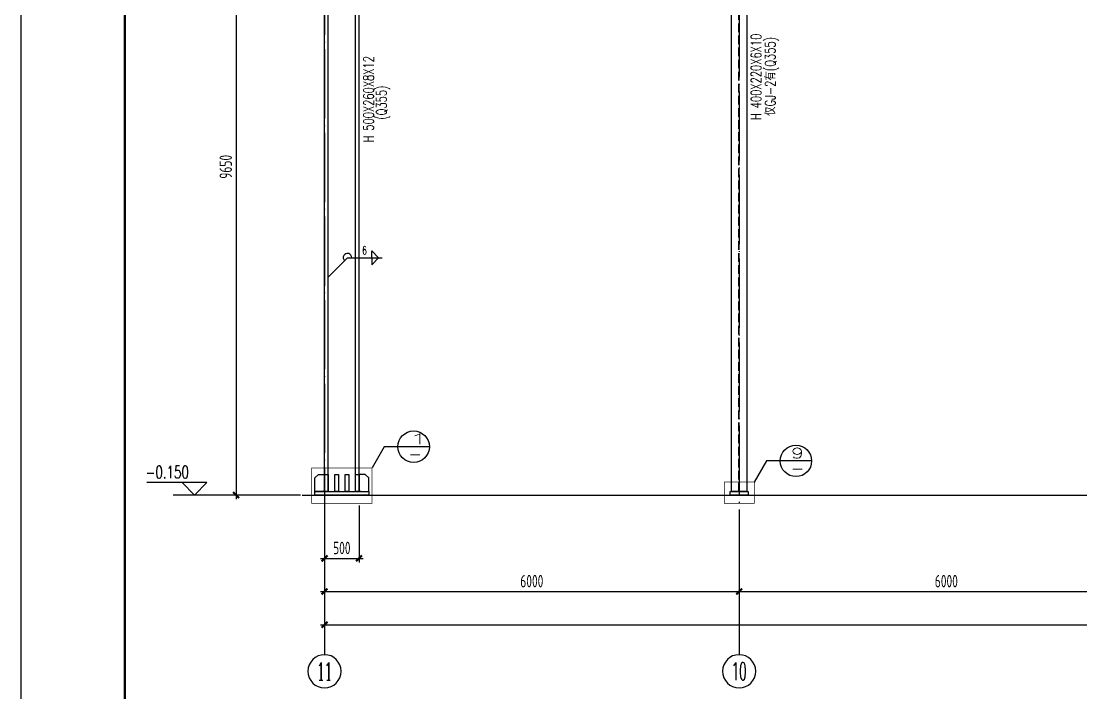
# Model space of a CAD drawing. Extents: x -1389621 to 57380, y -92505 to 283644.
# Drawn here: x -173839 to -143164, y -15574 to 3862 of the extents above; entities that cross this region are included whole.
import ezdxf
from ezdxf.enums import TextEntityAlignment as Align

# ---------------------------------------------------------------- set-up
doc = ezdxf.new("R2010")
doc.units = 0
doc.header["$LTSCALE"] = 100
doc.header["$MEASUREMENT"] = 0
doc.linetypes.add('DASH', pattern=[0.35, 0.25, -0.1])
doc.linetypes.add('DOTE', pattern=[2.42, 2, -0.2, 0.02, -0.2])
doc.layers.get('0').update_dxf_attribs({"linetype": 'CONTINUOUS'})
doc.layers.get('Defpoints').update_dxf_attribs({"linetype": 'CONTINUOUS'})
for name, color, linetype in [('14', 2, 'CONTINUOUS'), ('AXIS', 3, 'CONTINUOUS'), ('AXIS_TEXT', 7, 'CONTINUOUS'), ('BORDER', 7, 'CONTINUOUS'), ('DIM', 3, 'CONTINUOUS'), ('DIM_ELEV', 3, 'CONTINUOUS'), ('DIM_IDEN', 3, 'CONTINUOUS'), ('DOTE', 1, 'DOTE'), ('柱子', 3, 'CONTINUOUS'), ('焊缝标注', 253, 'CONTINUOUS')]:
    doc.layers.add(name, color=color, linetype=linetype)
doc.layers.add('PUB_TEXT', color=7, linetype='CONTINUOUS', lineweight=15)
doc.styles.add('_TCH_AXIS', font='COMPLEX', dxfattribs={"bigfont": 'GBCBIG'})
doc.styles.add('_TCH_DIM', font='SIMPLEX', dxfattribs={"bigfont": 'GBCBIG'})
doc.styles.add('_TCH_LABEL', font='COMPLEX', dxfattribs={"bigfont": 'GBCBIG'})
doc.styles.add('COMPLEX', font='COMPLEX')
doc.styles.add('HZ1', font='simplex.shx', dxfattribs={"width": 0.7, "height": 888, "bigfont": 'fjktxt.shx'})
doc.styles.get("Standard").update_dxf_attribs({"font": 'txt', "height": 3, "bigfont": 'hztxt'})
doc.styles.add('TSSD_Dimension', font='tssdeng.shx', dxfattribs={"width": 0.7, "bigfont": 'hztxt.shx'})
doc.dimstyles.new('TSSD_100_100', dxfattribs={"dimtxt": 300, "dimasz": 100, "dimexe": 100, "dimexo": 250, "dimgap": 100, "dimtad": 1, "dimdec": 0, "dimzin": 0, "dimdsep": 46, "dimtxsty": 'TSSD_Dimension', "dimblk": 'ARCHTICK', "dimblk1": 'ARCHTICK', "dimblk2": 'ARCHTICK', "dimcen": 0, "dimdle": 100, "dimclrt": 7, "dimadec": 0, "dimazin": 0, "dimtfac": 1, "dimtdec": 0, "dimtix": 1, "dimtmove": 2, "dimatfit": 3, "dimfxl": 0, "dimtolj": 1, "dimtzin": 0, "dimarcsym": 0})

# ---------------------------------------------------------------- blocks, each defined once
blk = doc.blocks.new('_ArchTick')
at = {"color": 0, "linetype": 'ByBlock'}
blk.add_lwpolyline([(-0.71, -0.71, 0.5, 0.5, 0), (0.71, 0.71, 0.5, 0.5, 0)], format="xyseb", dxfattribs=at)
blk = doc.blocks.new('*D4')
at = {"layer": 'Defpoints', "color": 0, "ltscale": 100}
for p in [(-165457, 9148), (-167617, -9852), (-165457, -9852)]:
    blk.add_point(p, dxfattribs=at)
at = {"layer": 'DIM', "color": 0, "lineweight": -2, "ltscale": 100}
for p, q in [((-167617, 9268), (-167617, -9972)), ((-165757, 9148), (-167737, 9148)), ((-165757, -9852), (-167737, -9852))]:
    blk.add_line(p, q, dxfattribs=at)
at = {"layer": 'DIM', "color": 0, "lineweight": -2, "ltscale": 100, "xscale": 120, "yscale": 120, "zscale": 120}
for p, rotation in [((-167617, 9148), 90), ((-167617, -9852), 270)]:
    blk.add_blockref('_ArchTick', p, dxfattribs=dict(at, rotation=rotation))
at = {"layer": 'DIM', "color": 7, "ltscale": 100, "insert": (-167917, -352), "char_height": 360, "attachment_point": 5, "rotation": 90, "style": 'TSSD_Dimension'}
blk.add_mtext('\\A1;9650', dxfattribs=at)
blk = doc.blocks.new('_AXISO')
blk.add_circle((0, 0), 0.5)
at = {"layer": 'AXIS_TEXT', "style": 'COMPLEX', "width": 1.041667}
blk.add_attdef('A', text='', height=0.56, dxfattribs=at).set_placement((-0.25, -0.28), (0.25, -0.28), align=Align.FIT)
blk = doc.blocks.new('*D7')
at = {"layer": 'Defpoints', "color": 0, "ltscale": 100}
for p in [(-165057, -11772), (-93857, -11772), (-93857, -13603)]:
    blk.add_point(p, dxfattribs=at)
at = {"layer": 'DIM', "color": 0, "lineweight": -2, "ltscale": 100}
for p, q in [((-165057, -12072), (-165057, -13723)), ((-93857, -12072), (-93857, -13723)), ((-165177, -13603), (-93737, -13603))]:
    blk.add_line(p, q, dxfattribs=at)
at = {"layer": 'DIM', "color": 0, "lineweight": -2, "ltscale": 100, "xscale": 120, "yscale": 120, "zscale": 120, "rotation": 180}
blk.add_blockref('_ArchTick', (-165057, -13603), dxfattribs=at)
at = {"layer": 'DIM', "color": 0, "lineweight": -2, "ltscale": 100, "xscale": 120, "yscale": 120, "zscale": 120}
blk.add_blockref('_ArchTick', (-93857, -13603), dxfattribs=at)
at = {"layer": 'DIM', "color": 7, "ltscale": 100, "insert": (-129457, -13303), "char_height": 360, "attachment_point": 5, "style": 'TSSD_Dimension'}
blk.add_mtext('\\A1;35600', dxfattribs=at)
blk = doc.blocks.new('*D9')
at = {"layer": 'Defpoints', "color": 0, "ltscale": 100}
for p in [(-165057, -10812), (-153057, -10812), (-153057, -12643)]:
    blk.add_point(p, dxfattribs=at)
at = {"layer": 'DIM', "color": 0, "lineweight": -2, "ltscale": 100}
for p, q in [((-165057, -11112), (-165057, -12763)), ((-153057, -11112), (-153057, -12763)), ((-165177, -12643), (-152937, -12643))]:
    blk.add_line(p, q, dxfattribs=at)
at = {"layer": 'DIM', "color": 0, "lineweight": -2, "ltscale": 100, "xscale": 120, "yscale": 120, "zscale": 120, "rotation": 180}
blk.add_blockref('_ArchTick', (-165057, -12643), dxfattribs=at)
at = {"layer": 'DIM', "color": 0, "lineweight": -2, "ltscale": 100, "xscale": 120, "yscale": 120, "zscale": 120}
blk.add_blockref('_ArchTick', (-153057, -12643), dxfattribs=at)
at = {"layer": 'DIM', "color": 7, "ltscale": 100, "insert": (-159057, -12343), "char_height": 360, "attachment_point": 5, "style": 'TSSD_Dimension'}
blk.add_mtext('\\A1;6000', dxfattribs=at)
blk = doc.blocks.new('*D10')
at = {"layer": 'Defpoints', "color": 0, "ltscale": 100}
for p in [(-153057, -10812), (-141057, -10812), (-141057, -12643)]:
    blk.add_point(p, dxfattribs=at)
at = {"layer": 'DIM', "color": 0, "lineweight": -2, "ltscale": 100}
for p, q in [((-153057, -11112), (-153057, -12763)), ((-141057, -11112), (-141057, -12763)), ((-153177, -12643), (-140937, -12643))]:
    blk.add_line(p, q, dxfattribs=at)
at = {"layer": 'DIM', "color": 0, "lineweight": -2, "ltscale": 100, "xscale": 120, "yscale": 120, "zscale": 120, "rotation": 180}
blk.add_blockref('_ArchTick', (-153057, -12643), dxfattribs=at)
at = {"layer": 'DIM', "color": 0, "lineweight": -2, "ltscale": 100, "xscale": 120, "yscale": 120, "zscale": 120}
blk.add_blockref('_ArchTick', (-141057, -12643), dxfattribs=at)
at = {"layer": 'DIM', "color": 7, "ltscale": 100, "insert": (-147057, -12343), "char_height": 360, "attachment_point": 5, "style": 'TSSD_Dimension'}
blk.add_mtext('\\A1;6000', dxfattribs=at)
blk = doc.blocks.new('*D14')
at = {"layer": 'Defpoints', "color": 0, "ltscale": 100}
for p in [(-165057, -9852), (-164057, -9852), (-164057, -11683)]:
    blk.add_point(p, dxfattribs=at)
at = {"layer": 'DIM', "color": 0, "lineweight": -2, "ltscale": 100}
for p, q in [((-165057, -10152), (-165057, -11803)), ((-164057, -10152), (-164057, -11803)), ((-165177, -11683), (-163937, -11683))]:
    blk.add_line(p, q, dxfattribs=at)
at = {"layer": 'DIM', "color": 0, "lineweight": -2, "ltscale": 100, "xscale": 120, "yscale": 120, "zscale": 120, "rotation": 180}
blk.add_blockref('_ArchTick', (-165057, -11683), dxfattribs=at)
at = {"layer": 'DIM', "color": 0, "lineweight": -2, "ltscale": 100, "xscale": 120, "yscale": 120, "zscale": 120}
blk.add_blockref('_ArchTick', (-164057, -11683), dxfattribs=at)
at = {"layer": 'DIM', "color": 7, "ltscale": 100, "insert": (-164557, -11383), "char_height": 360, "attachment_point": 5, "style": 'TSSD_Dimension'}
blk.add_mtext('\\A1;500', dxfattribs=at)

msp = doc.modelspace()

# ---------------------------------------------------------------- linework, layer by layer
at = {"ltscale": 100}
msp.add_line((-165706.653, -9851.777), (-92829.922, -9851.777), dxfattribs=at)
at = {"layer": '14'}
for p, q in [((-165336.653, -9351.777), (-165236.653, -9251.777)), ((-165336.653, -9751.777), (-165336.653, -9351.777)), ((-165236.653, -9251.777), (-165056.653, -9251.777)), ((-165056.653, -9251.777), (-164956.653, -9251.777)), ((-165056.653, -9751.777), (-165056.653, -9251.777)), ((-165056.653, -9251.777), (-165056.653, -9711.778)), ((-164956.653, -9251.777), (-164956.653, -9751.777)), ((-164756.653, -9251.777), (-164656.653, -9251.777)), ((-164756.653, -9751.777), (-164756.653, -9251.777)), ((-164656.653, -9251.777), (-164656.653, -9751.777)), ((-164456.653, -9251.777), (-164356.653, -9251.777)), ((-164456.653, -9751.777), (-164456.653, -9251.777)), ((-164356.653, -9251.777), (-164356.653, -9751.777)), ((-164156.653, -9251.777), (-164056.653, -9251.777)), ((-164156.653, -9751.777), (-164156.653, -9251.777)), ((-164056.653, -9251.777), (-164056.653, -9751.777)), ((-163876.653, -9251.777), (-164056.653, -9251.777)), ((-164056.653, -9251.777), (-164056.653, -9711.778)), ((-163776.653, -9351.777), (-163876.653, -9251.777)), ((-163776.653, -9751.777), (-163776.653, -9351.777)), ((-165096.653, -9751.777), (-165336.653, -9751.777)), ((-165336.653, -9751.777), (-163776.653, -9751.777)), ((-165336.653, -9851.777), (-165336.653, -9751.777)), ((-165056.653, -9711.778), (-165096.653, -9751.777)), ((-164956.653, -9751.777), (-165056.653, -9751.777)), ((-164656.653, -9751.777), (-164756.653, -9751.777)), ((-164356.653, -9751.777), (-164456.653, -9751.777)), ((-164056.653, -9751.777), (-164156.653, -9751.777)), ((-164056.653, -9711.778), (-164016.653, -9751.777)), ((-164016.653, -9751.777), (-163776.653, -9751.777)), ((-163776.653, -9751.777), (-163776.653, -9851.777)), ((-163776.653, -9851.777), (-165336.653, -9851.777))]:
    msp.add_line(p, q, dxfattribs=at)
msp.add_lwpolyline([(-153316.653, -9851.777), (-153316.653, -9751.777), (-152796.654, -9751.777), (-152796.654, -9851.777)], close=True, dxfattribs=at)
at = {"layer": 'AXIS', "linetype": 'ByBlock'}
for p, q in [((-165056.653, -10502.73), (-165056.653, -14471.163)), ((-153056.653, -10502.73), (-153056.653, -14471.163))]:
    msp.add_line(p, q, dxfattribs=at)
at = {"layer": 'BORDER'}
msp.add_lwpolyline([(-173838.949, -48060.427), (-173838.949, 23219.573), (-72918.949, 23219.573), (-72918.949, -48060.427)], close=True, dxfattribs=at)
at = {"layer": 'BORDER', "const_width": 60}
msp.add_lwpolyline([(-170838.949, -46860.427), (-170838.949, 22019.573), (-74118.949, 22019.573), (-74118.949, -46860.427)], close=True, dxfattribs=at)
at = {"layer": 'DIM_ELEV'}
for p, q in [((-168462.772, -9491.921), (-170199.462, -9491.921)), ((-168822.628, -9851.777), (-169182.484, -9491.921)), ((-168822.628, -9851.777), (-168462.772, -9491.921)), ((-167737.034, -9851.777), (-169439.044, -9851.777))]:
    msp.add_line(p, q, dxfattribs=at)
at = {"layer": 'DIM_IDEN'}
for p, q in [((-163329.017, -8451.405, 198.099), (-163683.214, -9064.191, 198.099)), ((-162023.654, -8451.405, 198.099), (-163329.017, -8451.405, 198.099)), ((-152262.909, -8862.798, 198.099), (-152617.106, -9475.584, 198.099)), ((-150957.546, -8862.798, 198.099), (-152262.909, -8862.798, 198.099))]:
    msp.add_line(p, q, dxfattribs=at)
for centre in [(-162477.636, -8451.405, 198.099), (-151411.528, -8862.798, 198.099)]:
    msp.add_circle(centre, 453.982, dxfattribs=at)
at = {"layer": 'DOTE', "linetype": 'DOTE', "ltscale": 10}
for p, q in [((-153056.653, 16348.224), (-153056.653, -10502.73)), ((-165056.653, 15148.223), (-165056.653, -10502.73))]:
    msp.add_line(p, q, dxfattribs=at)
at = {"layer": 'PUB_TEXT', "const_width": 20.01, "elevation": 198.099}
for points in [[(-163683.214, -10094.946), (-165426.249, -10094.946), (-165426.249, -9064.191), (-163683.214, -9064.191)], [(-152617.106, -10094.945), (-153481.354, -10094.945), (-153481.354, -9475.584), (-152617.106, -9475.584)]]:
    msp.add_lwpolyline(points, close=True, dxfattribs=at)
at = {"layer": '柱子', "linetype": 'DASH', "ltscale": 10}
for p, q in [((-153062.653, -9751.777), (-153062.653, 15639.536)), ((-153050.653, -9751.777), (-153050.653, 15639.536))]:
    msp.add_line(p, q, dxfattribs=at)
at = {"layer": '柱子'}
for p, q in [((-165056.653, -9751.777), (-165056.654, 9148.223)), ((-164956.653, -9751.777), (-164956.654, 9148.223)), ((-164156.653, -9751.777), (-164156.654, 9148.223)), ((-164056.653, -9751.777), (-164056.654, 9148.223))]:
    msp.add_line(p, q, dxfattribs=at)
msp.add_lwpolyline([(-153276.653, -9751.777), (-153276.653, 15639.536), (-152836.653, 15639.536), (-152836.653, -9751.777)], close=True, dxfattribs=at)
at = {"layer": '焊缝标注'}
for p, q in [((-164956.653, -3549.403), (-164390.742, -2983.943)), ((-164390.742, -2983.943), (-163390.742, -2983.943)), ((-163690.742, -2783.943), (-163490.742, -2983.943)), ((-163690.742, -2983.943), (-163690.742, -2783.943)), ((-163690.742, -3183.943), (-163490.742, -2983.943)), ((-163690.742, -2983.943), (-163690.742, -3183.943))]:
    msp.add_line(p, q, dxfattribs=at)
msp.add_arc((-164390.742, -2983.943), 125, 0, 224.9771944, dxfattribs=at)
msp.add_solid([(-164956.653, -3549.403), (-164875.312, -3489.332), (-164896.517, -3468.11)], dxfattribs=at)

# ---------------------------------------------------------------- block references
at = {"layer": 'AXIS', "linetype": 'ByBlock'}
ref = msp.add_blockref('_AXISO', (-165056.653, -14951.163), dxfattribs=dict(at, xscale=-960, yscale=960, zscale=960))
ref.add_attrib('A', '11', dxfattribs={"layer": 'AXIS_TEXT', "linetype": 'ByBlock', "height": 510.2204, "style": '_TCH_AXIS', "width": 0.75}).set_placement((-165275.319, -15206.273), (-164837.987, -15206.273), align=Align.FIT)
ref = msp.add_blockref('_AXISO', (-153056.653, -14951.163), dxfattribs=dict(at, xscale=-960, yscale=960, zscale=960))
ref.add_attrib('A', '10', dxfattribs={"layer": 'AXIS_TEXT', "linetype": 'ByBlock', "height": 510.2204, "style": '_TCH_AXIS', "width": 0.62069}).set_placement((-153275.319, -15206.274), (-152837.987, -15206.274), align=Align.FIT)

# ---------------------------------------------------------------- texts
at = {"style": 'HZ1', "width": 0.7}
for s, p in [('H 400X220X6X10', (-152416.412, 999.091, -117.363)), ('仅GJ-2有(Q355)', (-152006.211, 1120.952, -15.601)), ('H 500X260X8X12', (-163632.541, 350.369, -117.363)), ('(Q355)', (-163259.932, 1007.58, -15.601))]:
    msp.add_text(s, height=300, rotation=90, dxfattribs=at).set_placement(p)
at = {"layer": 'PUB_TEXT'}
for s, height, style, width, p in [('1', 297.983, '_TCH_LABEL', 2.333333, (-162626.628, -8375.188, 198.099)), ('9', 297.983, '_TCH_LABEL', 1.5, (-151560.519, -8786.58, 198.099)), ('-', 297.983, '_TCH_LABEL', 1.166667, (-162626.628, -8814.599, 198.099)), ('-0.150', 356.8572, '_TCH_DIM', 0.705882, (-170235.448, -9365.971)), ('-', 297.983, '_TCH_LABEL', 1.166667, (-151560.519, -9225.992, 198.099))]:
    msp.add_text(s, height=height, dxfattribs=dict(at, style=style, width=width)).set_placement(p)
at = {"layer": '焊缝标注', "width": 0.98}
msp.add_text('6', height=250, dxfattribs=at).set_placement((-163960.742, -2893.943), (-163838.242, -2893.943), align=Align.FIT)

# ---------------------------------------------------------------- dimensions: what is measured, and where the dimension line sits
at = {"layer": 'DIM', "ltscale": 100}
dim = msp.add_linear_dim(base=(-167617.034, -9851.777), p1=(-165456.653, 9148.223), p2=(-165456.653, -9851.777), angle=90, text='9650', dimstyle='TSSD_100_100', override={"dimscale": 1.2}, dxfattribs=at)
dim.commit()
dim.dimension.update_dxf_attribs({"geometry": '*D4', "text_midpoint": (-167917.034, -351.777)})
for base, p1, p2, text, picture, middle in [((-164056.653, -11683.08), (-165056.653, -9851.777), (-164056.653, -9851.777), '500', '*D14', (-164556.653, -11383.08)), ((-153056.653, -12643.08), (-165056.653, -10811.777), (-153056.653, -10811.777), '6000', '*D9', (-159056.653, -12343.08)), ((-141056.653, -12643.08), (-153056.653, -10811.777), (-141056.653, -10811.777), '6000', '*D10', (-147056.653, -12343.08)), ((-93856.65, -13603.08), (-165056.653, -11771.777), (-93856.65, -11771.777), '35600', '*D7', (-129456.652, -13303.08))]:
    dim = msp.add_linear_dim(base=base, p1=p1, p2=p2, text=text, dimstyle='TSSD_100_100', override={"dimscale": 1.2}, dxfattribs=at)
    dim.commit()
    dim.dimension.update_dxf_attribs({"geometry": picture, "text_midpoint": middle})

doc.saveas('drawing.dxf')
